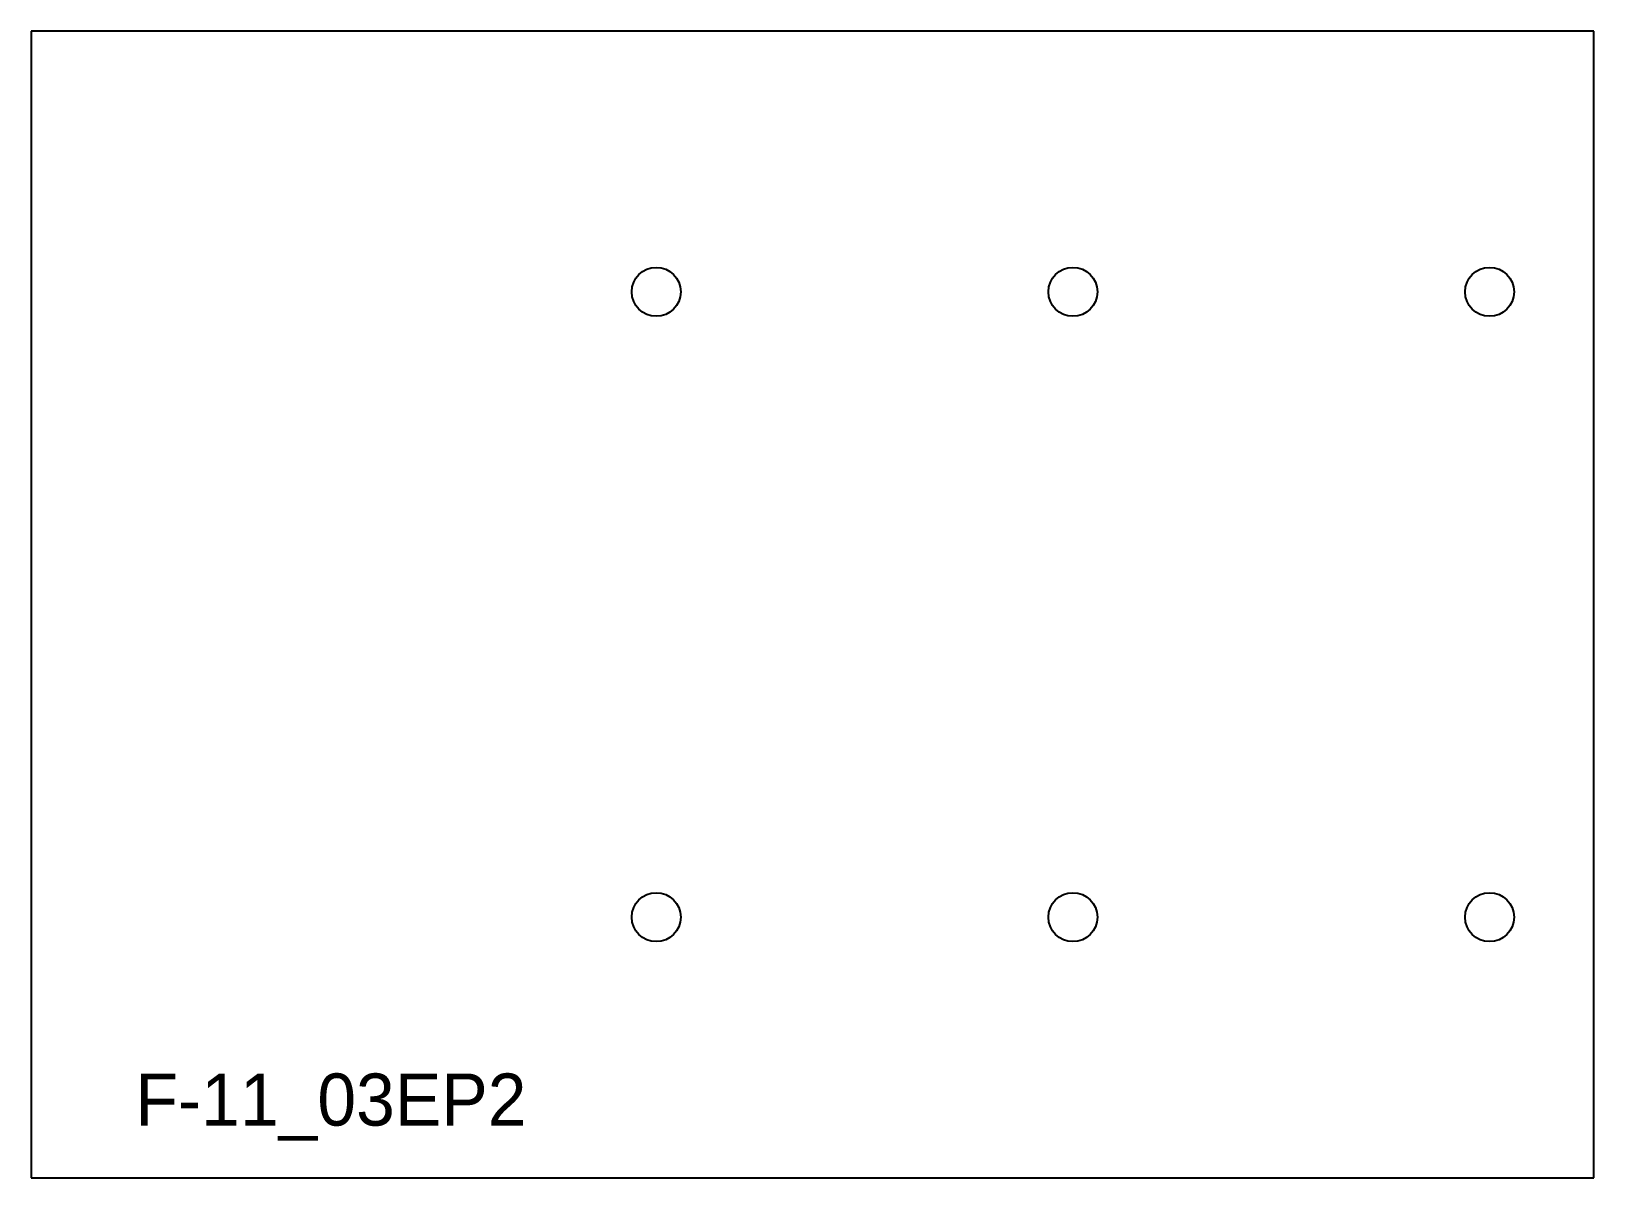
# Model space of a CAD drawing. Extents: x 0 to 30, y 0 to 22.
import ezdxf

# ---------------------------------------------------------------- set-up
doc = ezdxf.new("R2010")
doc.units = 0
doc.header["$MEASUREMENT"] = 0
for name, color, linetype in [('15', 4, 'CONTINUOUS'), ('BURN', 1, 'CONTINUOUS'), ('SCRIBE', 1, 'CONTINUOUS')]:
    doc.layers.add(name, color=color, linetype=linetype)

msp = doc.modelspace()

# ---------------------------------------------------------------- linework, layer by layer
at = {"layer": '15'}
for centre in [(12, 17), (20, 17), (28, 17), (12, 5), (20, 5), (28, 5)]:
    msp.add_circle(centre, 0.469, dxfattribs=at)
at = {"layer": 'BURN'}
for p, q in [((30, 22), (0, 22)), ((0, 22), (0, 0)), ((30, 0), (30, 22)), ((0, 0), (30, 0))]:
    msp.add_line(p, q, dxfattribs=at)

# ---------------------------------------------------------------- texts
at = {"layer": 'SCRIBE'}
msp.add_text('F-11_03EP2', height=1, dxfattribs=at).set_placement((2, 1))

doc.saveas('drawing.dxf')
